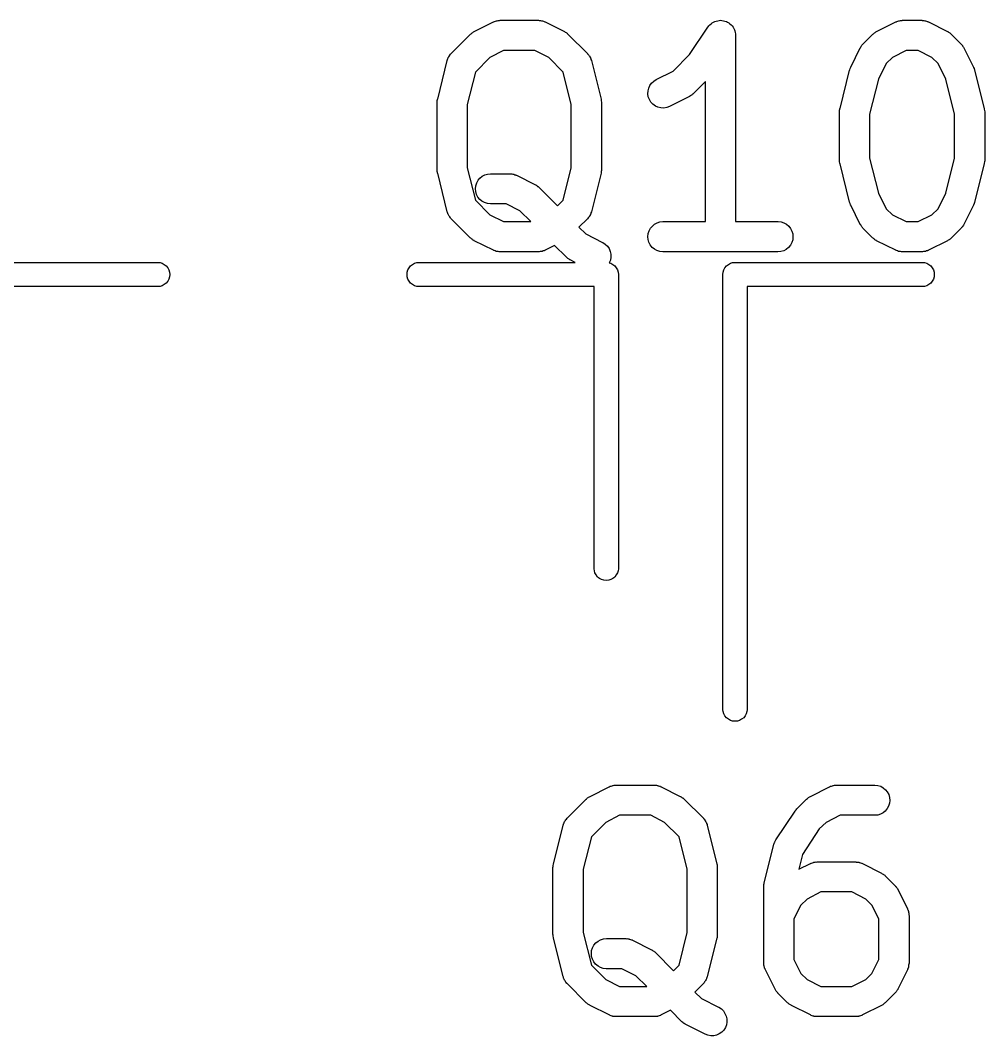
# Model space of a CAD drawing. Extents: x -2 to 178, y -114 to 6.
# Drawn here: x 165.77 to 170.56, y -109.42 to -104.38 of the extents above; entities that cross this region are included whole.
import ezdxf

# ---------------------------------------------------------------- set-up
doc = ezdxf.new("R2010")
doc.units = 0
doc.header["$MEASUREMENT"] = 0
doc.layers.add('BLACK', color=7, linetype='CONTINUOUS')

msp = doc.modelspace()

# ---------------------------------------------------------------- linework, layer by layer
at = {"layer": 'BLACK', "linetype": 'CONTINUOUS'}
for p, q in [((168.129, -104.382), (168.134, -104.38)), ((168.134, -104.38), (168.136, -104.379)), ((168.136, -104.379), (168.138, -104.379)), ((168.138, -104.379), (168.143, -104.378)), ((168.143, -104.378), (168.148, -104.378)), ((168.148, -104.378), (168.15, -104.378)), ((168.15, -104.378), (168.152, -104.377)), ((168.152, -104.377), (168.343, -104.377)), ((168.343, -104.377), (168.344, -104.377)), ((168.344, -104.377), (168.346, -104.378)), ((168.346, -104.378), (168.348, -104.378)), ((168.348, -104.378), (168.353, -104.378)), ((168.353, -104.378), (168.358, -104.379)), ((168.358, -104.379), (168.361, -104.38)), ((168.361, -104.38), (168.363, -104.38)), ((168.363, -104.38), (168.368, -104.382)), ((169.22, -104.383), (169.226, -104.381)), ((169.226, -104.381), (169.234, -104.379)), ((169.234, -104.379), (169.241, -104.378)), ((169.234, -104.379), (169.234, -104.379)), ((169.234, -104.379), (169.234, -104.379)), ((169.241, -104.378), (169.248, -104.377)), ((169.248, -104.377), (169.248, -104.377)), ((169.248, -104.377), (169.255, -104.378)), ((169.248, -104.377), (169.248, -104.377)), ((169.255, -104.378), (169.263, -104.379)), ((169.263, -104.379), (169.263, -104.379)), ((169.263, -104.379), (169.263, -104.379)), ((169.263, -104.379), (169.27, -104.381)), ((169.27, -104.381), (169.277, -104.383)), ((170.129, -104.382), (170.134, -104.38)), ((170.134, -104.38), (170.136, -104.379)), ((170.136, -104.379), (170.138, -104.379)), ((170.138, -104.379), (170.143, -104.378)), ((170.143, -104.378), (170.148, -104.378)), ((170.148, -104.378), (170.15, -104.378)), ((170.15, -104.378), (170.152, -104.377)), ((170.152, -104.377), (170.248, -104.377)), ((170.248, -104.377), (170.249, -104.377)), ((170.249, -104.377), (170.251, -104.378)), ((170.251, -104.378), (170.253, -104.378)), ((170.253, -104.378), (170.258, -104.378)), ((170.258, -104.378), (170.263, -104.379)), ((170.263, -104.379), (170.265, -104.38)), ((170.265, -104.38), (170.267, -104.38)), ((170.267, -104.38), (170.272, -104.382)), ((168.024, -104.433), (168.119, -104.385)), ((168.119, -104.385), (168.12, -104.385)), ((168.12, -104.385), (168.122, -104.384)), ((168.122, -104.384), (168.124, -104.383)), ((168.124, -104.383), (168.129, -104.382)), ((168.368, -104.382), (168.372, -104.383)), ((168.372, -104.383), (168.374, -104.385)), ((168.374, -104.385), (168.376, -104.385)), ((168.376, -104.385), (168.472, -104.433)), ((169.094, -104.547), (169.185, -104.411)), ((169.185, -104.411), (169.186, -104.41)), ((169.186, -104.41), (169.19, -104.404)), ((169.186, -104.41), (169.186, -104.41)), ((169.186, -104.41), (169.186, -104.41)), ((169.186, -104.41), (169.186, -104.41)), ((169.19, -104.404), (169.195, -104.399)), ((169.195, -104.399), (169.201, -104.394)), ((169.195, -104.399), (169.195, -104.399)), ((169.195, -104.399), (169.195, -104.399)), ((169.201, -104.394), (169.207, -104.39)), ((169.207, -104.39), (169.213, -104.386)), ((169.207, -104.39), (169.207, -104.39)), ((169.207, -104.39), (169.207, -104.39)), ((169.213, -104.386), (169.22, -104.383)), ((169.22, -104.383), (169.22, -104.383)), ((169.22, -104.383), (169.22, -104.383)), ((169.277, -104.383), (169.277, -104.383)), ((169.277, -104.383), (169.277, -104.383)), ((169.277, -104.383), (169.283, -104.387)), ((169.283, -104.387), (169.29, -104.39)), ((169.29, -104.39), (169.29, -104.39)), ((169.29, -104.39), (169.29, -104.39)), ((169.29, -104.39), (169.295, -104.395)), ((169.295, -104.395), (169.301, -104.4)), ((169.301, -104.4), (169.301, -104.4)), ((169.301, -104.4), (169.301, -104.4)), ((169.301, -104.4), (169.305, -104.405)), ((169.305, -104.405), (169.31, -104.411)), ((169.31, -104.411), (169.31, -104.411)), ((169.31, -104.411), (169.31, -104.411)), ((169.31, -104.411), (169.314, -104.417)), ((169.314, -104.417), (169.317, -104.424)), ((169.317, -104.424), (169.317, -104.424)), ((169.317, -104.424), (169.317, -104.424)), ((169.317, -104.424), (169.319, -104.43)), ((169.319, -104.43), (169.321, -104.438)), ((170.024, -104.433), (170.119, -104.385)), ((170.119, -104.385), (170.12, -104.385)), ((170.12, -104.385), (170.122, -104.384)), ((170.122, -104.384), (170.124, -104.383)), ((170.124, -104.383), (170.129, -104.382)), ((170.272, -104.382), (170.277, -104.383)), ((170.277, -104.383), (170.279, -104.385)), ((170.279, -104.385), (170.281, -104.385)), ((170.281, -104.385), (170.376, -104.433)), ((167.909, -104.542), (168.004, -104.447)), ((168.004, -104.447), (168.005, -104.446)), ((168.005, -104.446), (168.008, -104.444)), ((168.008, -104.444), (168.011, -104.441)), ((168.011, -104.441), (168.014, -104.439)), ((168.014, -104.439), (168.016, -104.437)), ((168.016, -104.437), (168.02, -104.435)), ((168.02, -104.435), (168.024, -104.433)), ((168.472, -104.433), (168.473, -104.433)), ((168.473, -104.433), (168.476, -104.436)), ((168.476, -104.436), (168.48, -104.438)), ((168.48, -104.438), (168.482, -104.44)), ((168.482, -104.44), (168.485, -104.441)), ((168.485, -104.441), (168.488, -104.444)), ((168.488, -104.444), (168.491, -104.447)), ((168.491, -104.447), (168.586, -104.542)), ((169.321, -104.438), (169.321, -104.438)), ((169.321, -104.438), (169.321, -104.438)), ((169.321, -104.438), (169.322, -104.445)), ((169.322, -104.445), (169.323, -104.452)), ((169.323, -104.452), (169.323, -105.377)), ((169.956, -104.495), (170.004, -104.447)), ((170.004, -104.447), (170.005, -104.446)), ((170.005, -104.446), (170.008, -104.444)), ((170.008, -104.444), (170.011, -104.441)), ((170.011, -104.441), (170.014, -104.439)), ((170.014, -104.439), (170.016, -104.437)), ((170.016, -104.437), (170.02, -104.435)), ((170.02, -104.435), (170.024, -104.433)), ((170.376, -104.433), (170.377, -104.433)), ((170.377, -104.433), (170.381, -104.436)), ((170.381, -104.436), (170.385, -104.438)), ((170.385, -104.438), (170.387, -104.44)), ((170.387, -104.44), (170.39, -104.441)), ((170.39, -104.441), (170.393, -104.444)), ((170.393, -104.444), (170.396, -104.447)), ((170.396, -104.447), (170.444, -104.495)), ((168.17, -104.527), (168.102, -104.562)), ((168.325, -104.527), (168.17, -104.527)), ((168.394, -104.562), (168.325, -104.527)), ((169.895, -104.609), (169.942, -104.514)), ((169.942, -104.514), (169.943, -104.513)), ((169.943, -104.513), (169.945, -104.51)), ((169.945, -104.51), (169.947, -104.506)), ((169.947, -104.506), (169.949, -104.503)), ((169.949, -104.503), (169.951, -104.501)), ((169.951, -104.501), (169.954, -104.498)), ((169.954, -104.498), (169.956, -104.495)), ((170.17, -104.527), (170.102, -104.562)), ((170.23, -104.527), (170.17, -104.527)), ((170.298, -104.562), (170.23, -104.527)), ((170.444, -104.495), (170.444, -104.495)), ((170.444, -104.495), (170.447, -104.499)), ((170.447, -104.499), (170.45, -104.502)), ((170.45, -104.502), (170.451, -104.504)), ((170.451, -104.504), (170.453, -104.507)), ((170.453, -104.507), (170.455, -104.511)), ((170.455, -104.511), (170.458, -104.514)), ((170.458, -104.514), (170.505, -104.609)), ((167.842, -104.768), (167.889, -104.577)), ((167.889, -104.576), (167.891, -104.571)), ((167.889, -104.577), (167.889, -104.576)), ((167.891, -104.571), (167.893, -104.566)), ((167.893, -104.566), (167.894, -104.564)), ((167.894, -104.564), (167.895, -104.562)), ((167.895, -104.562), (167.897, -104.558)), ((167.897, -104.558), (167.9, -104.554)), ((167.9, -104.554), (167.901, -104.552)), ((167.901, -104.552), (167.902, -104.55)), ((167.902, -104.55), (167.906, -104.546)), ((167.906, -104.546), (167.909, -104.542)), ((168.102, -104.562), (168.03, -104.634)), ((168.466, -104.634), (168.394, -104.562)), ((168.586, -104.542), (168.587, -104.543)), ((168.587, -104.543), (168.59, -104.547)), ((168.59, -104.547), (168.594, -104.551)), ((168.594, -104.551), (168.595, -104.553)), ((168.595, -104.553), (168.596, -104.554)), ((168.596, -104.554), (168.599, -104.559)), ((168.599, -104.559), (168.601, -104.563)), ((168.601, -104.563), (168.602, -104.565)), ((168.602, -104.565), (168.603, -104.567)), ((168.603, -104.567), (168.604, -104.572)), ((168.604, -104.572), (168.606, -104.577)), ((168.606, -104.577), (168.654, -104.768)), ((169.013, -104.629), (169.094, -104.547)), ((170.102, -104.562), (170.071, -104.592)), ((170.329, -104.592), (170.298, -104.562)), ((168.928, -104.671), (169.013, -104.629)), ((169.842, -104.815), (169.889, -104.625)), ((169.889, -104.624), (169.89, -104.623)), ((169.889, -104.625), (169.889, -104.624)), ((169.89, -104.623), (169.892, -104.616)), ((169.89, -104.623), (169.89, -104.623)), ((169.892, -104.616), (169.895, -104.61)), ((169.895, -104.61), (169.895, -104.609)), ((169.895, -104.61), (169.895, -104.61)), ((170.071, -104.592), (170.033, -104.669)), ((170.367, -104.669), (170.329, -104.592)), ((170.505, -104.609), (170.506, -104.61)), ((170.506, -104.61), (170.506, -104.611)), ((170.506, -104.611), (170.506, -104.611)), ((170.506, -104.611), (170.508, -104.617)), ((170.508, -104.617), (170.511, -104.624)), ((170.511, -104.624), (170.511, -104.624)), ((170.511, -104.624), (170.511, -104.625)), ((170.511, -104.625), (170.558, -104.815)), ((168.03, -104.634), (167.989, -104.795)), ((168.506, -104.795), (168.466, -104.634)), ((168.905, -104.689), (168.916, -104.679)), ((168.916, -104.679), (168.928, -104.671)), ((169.173, -104.681), (169.11, -104.744)), ((169.173, -105.377), (169.173, -104.681)), ((170.033, -104.669), (169.989, -104.843)), ((170.411, -104.843), (170.367, -104.669)), ((168.887, -104.743), (168.888, -104.728)), ((168.888, -104.728), (168.891, -104.714)), ((168.891, -104.714), (168.897, -104.701)), ((168.897, -104.701), (168.905, -104.689)), ((167.839, -104.782), (167.84, -104.776)), ((167.839, -104.783), (167.839, -104.782)), ((167.839, -104.785), (167.839, -104.783)), ((167.84, -104.776), (167.841, -104.77)), ((167.841, -104.769), (167.842, -104.768)), ((167.841, -104.77), (167.841, -104.769)), ((168.654, -104.768), (168.654, -104.769)), ((168.654, -104.769), (168.654, -104.77)), ((168.654, -104.77), (168.655, -104.771)), ((168.655, -104.771), (168.655, -104.777)), ((168.655, -104.777), (168.656, -104.783)), ((168.656, -104.783), (168.656, -104.784)), ((168.656, -104.784), (168.656, -104.786)), ((168.889, -104.757), (168.887, -104.743)), ((168.895, -104.771), (168.889, -104.757)), ((168.902, -104.784), (168.895, -104.771)), ((168.912, -104.794), (168.902, -104.784)), ((169.091, -104.758), (168.995, -104.805)), ((169.094, -104.755), (169.091, -104.758)), ((169.098, -104.753), (169.094, -104.755)), ((169.1, -104.751), (169.098, -104.753)), ((169.103, -104.75), (169.1, -104.751)), ((169.106, -104.747), (169.103, -104.75)), ((169.109, -104.744), (169.106, -104.747)), ((169.11, -104.744), (169.109, -104.744)), ((167.839, -104.786), (167.839, -104.785)), ((167.839, -105.119), (167.839, -104.786)), ((167.989, -104.795), (167.989, -105.11)), ((168.506, -105.11), (168.506, -104.795)), ((168.656, -104.786), (168.656, -105.119)), ((168.924, -104.803), (168.912, -104.794)), ((168.937, -104.809), (168.924, -104.803)), ((168.952, -104.812), (168.937, -104.809)), ((168.966, -104.813), (168.952, -104.812)), ((168.981, -104.811), (168.966, -104.813)), ((168.995, -104.806), (168.981, -104.811)), ((168.995, -104.805), (168.995, -104.806)), ((169.839, -104.83), (169.84, -104.824)), ((169.839, -104.831), (169.839, -104.83)), ((169.839, -104.832), (169.839, -104.831)), ((169.839, -104.833), (169.839, -104.832)), ((169.839, -105.071), (169.839, -104.833)), ((169.84, -104.824), (169.841, -104.818)), ((169.841, -104.816), (169.842, -104.815)), ((169.841, -104.818), (169.841, -104.816)), ((170.558, -104.815), (170.559, -104.816)), ((170.559, -104.816), (170.559, -104.817)), ((170.559, -104.817), (170.559, -104.819)), ((170.559, -104.819), (170.56, -104.825)), ((170.56, -104.825), (170.561, -104.831)), ((170.561, -104.831), (170.561, -104.832)), ((170.561, -104.832), (170.561, -104.833)), ((170.561, -104.833), (170.561, -105.071)), ((169.989, -104.843), (169.989, -105.062)), ((170.411, -105.062), (170.411, -104.843)), ((169.839, -105.073), (169.839, -105.071)), ((169.839, -105.074), (169.839, -105.073)), ((169.84, -105.08), (169.839, -105.074)), ((169.841, -105.086), (169.84, -105.08)), ((169.841, -105.087), (169.841, -105.086)), ((169.841, -105.089), (169.841, -105.087)), ((169.989, -105.062), (170.033, -105.236)), ((170.367, -105.236), (170.411, -105.062)), ((170.56, -105.081), (170.559, -105.087)), ((170.559, -105.087), (170.559, -105.088)), ((170.561, -105.075), (170.56, -105.081)), ((170.561, -105.071), (170.561, -105.072)), ((170.561, -105.072), (170.561, -105.074)), ((170.561, -105.074), (170.561, -105.075)), ((167.839, -105.12), (167.839, -105.119)), ((167.839, -105.122), (167.839, -105.12)), ((167.84, -105.128), (167.839, -105.122)), ((167.841, -105.134), (167.84, -105.128)), ((167.841, -105.135), (167.841, -105.134)), ((167.841, -105.136), (167.841, -105.135)), ((167.842, -105.137), (167.841, -105.136)), ((167.889, -105.328), (167.842, -105.137)), ((167.989, -105.11), (168.03, -105.271)), ((168.466, -105.271), (168.506, -105.11)), ((168.654, -105.137), (168.606, -105.328)), ((168.655, -105.129), (168.654, -105.135)), ((168.654, -105.135), (168.654, -105.136)), ((168.654, -105.136), (168.654, -105.137)), ((168.656, -105.123), (168.655, -105.129)), ((168.656, -105.119), (168.656, -105.12)), ((168.656, -105.12), (168.656, -105.121)), ((168.656, -105.121), (168.656, -105.123)), ((169.842, -105.09), (169.841, -105.089)), ((169.889, -105.28), (169.842, -105.09)), ((170.558, -105.09), (170.511, -105.28)), ((170.559, -105.088), (170.558, -105.09)), ((168.031, -105.199), (168.036, -105.185)), ((168.036, -105.185), (168.043, -105.172)), ((168.043, -105.172), (168.052, -105.161)), ((168.052, -105.161), (168.063, -105.152)), ((168.063, -105.152), (168.076, -105.145)), ((168.076, -105.145), (168.09, -105.141)), ((168.09, -105.141), (168.105, -105.139)), ((168.105, -105.139), (168.2, -105.139)), ((168.2, -105.139), (168.201, -105.139)), ((168.201, -105.139), (168.203, -105.14)), ((168.203, -105.14), (168.205, -105.139)), ((168.205, -105.139), (168.211, -105.14)), ((168.211, -105.14), (168.216, -105.141)), ((168.216, -105.141), (168.218, -105.142)), ((168.218, -105.142), (168.22, -105.142)), ((168.22, -105.142), (168.225, -105.144)), ((168.225, -105.144), (168.23, -105.145)), ((168.23, -105.145), (168.231, -105.146)), ((168.231, -105.146), (168.234, -105.147)), ((168.234, -105.147), (168.329, -105.195)), ((168.03, -105.214), (168.031, -105.199)), ((168.031, -105.228), (168.03, -105.214)), ((168.035, -105.242), (168.031, -105.228)), ((168.329, -105.195), (168.33, -105.195)), ((168.33, -105.195), (168.333, -105.198)), ((168.333, -105.198), (168.337, -105.2)), ((168.337, -105.2), (168.339, -105.202)), ((168.339, -105.202), (168.342, -105.203)), ((168.342, -105.203), (168.345, -105.206)), ((168.345, -105.206), (168.348, -105.209)), ((168.348, -105.209), (168.438, -105.299)), ((170.033, -105.236), (170.071, -105.313)), ((170.329, -105.313), (170.367, -105.236)), ((168.03, -105.271), (168.102, -105.343)), ((168.042, -105.255), (168.035, -105.242)), ((168.051, -105.267), (168.042, -105.255)), ((168.062, -105.276), (168.051, -105.267)), ((168.075, -105.283), (168.062, -105.276)), ((168.089, -105.288), (168.075, -105.283)), ((168.104, -105.289), (168.089, -105.288)), ((168.105, -105.289), (168.104, -105.289)), ((168.182, -105.289), (168.105, -105.289)), ((168.251, -105.324), (168.182, -105.289)), ((168.438, -105.299), (168.466, -105.271)), ((169.889, -105.281), (169.889, -105.28)), ((169.889, -105.28), (169.889, -105.28)), ((169.892, -105.287), (169.889, -105.281)), ((169.894, -105.294), (169.892, -105.287)), ((170.508, -105.288), (170.505, -105.295)), ((170.51, -105.282), (170.508, -105.288)), ((170.511, -105.281), (170.51, -105.281)), ((170.51, -105.281), (170.51, -105.282)), ((170.511, -105.28), (170.511, -105.281)), ((167.891, -105.332), (167.889, -105.328)), ((167.892, -105.337), (167.891, -105.332)), ((167.893, -105.339), (167.892, -105.337)), ((167.894, -105.341), (167.893, -105.339)), ((168.305, -105.377), (168.251, -105.324)), ((168.603, -105.338), (168.602, -105.34)), ((168.604, -105.333), (168.603, -105.338)), ((168.606, -105.329), (168.604, -105.333)), ((168.606, -105.328), (168.606, -105.329)), ((169.894, -105.295), (169.894, -105.294)), ((169.894, -105.294), (169.894, -105.294)), ((169.895, -105.295), (169.894, -105.295)), ((169.942, -105.391), (169.895, -105.295)), ((170.071, -105.313), (170.102, -105.343)), ((170.298, -105.343), (170.329, -105.313)), ((170.505, -105.295), (170.458, -105.391)), ((170.505, -105.295), (170.505, -105.295)), ((170.505, -105.295), (170.505, -105.295)), ((167.897, -105.346), (167.894, -105.341)), ((167.899, -105.35), (167.897, -105.346)), ((167.9, -105.352), (167.899, -105.35)), ((167.902, -105.354), (167.9, -105.352)), ((167.905, -105.358), (167.902, -105.354)), ((167.908, -105.362), (167.905, -105.358)), ((167.909, -105.363), (167.908, -105.362)), ((168.004, -105.458), (167.909, -105.363)), ((168.102, -105.343), (168.17, -105.377)), ((168.17, -105.377), (168.305, -105.377)), ((168.586, -105.363), (168.544, -105.405)), ((168.59, -105.359), (168.586, -105.363)), ((168.593, -105.355), (168.59, -105.359)), ((168.594, -105.353), (168.593, -105.355)), ((168.596, -105.351), (168.594, -105.353)), ((168.598, -105.347), (168.596, -105.351)), ((168.601, -105.342), (168.598, -105.347)), ((168.602, -105.34), (168.601, -105.342)), ((168.909, -105.399), (168.92, -105.39)), ((168.92, -105.39), (168.933, -105.383)), ((168.933, -105.383), (168.947, -105.379)), ((168.947, -105.379), (168.962, -105.377)), ((168.962, -105.377), (169.173, -105.377)), ((169.323, -105.377), (169.533, -105.377)), ((169.533, -105.377), (169.534, -105.377)), ((169.534, -105.377), (169.549, -105.379)), ((169.549, -105.379), (169.563, -105.383)), ((169.563, -105.383), (169.576, -105.39)), ((169.576, -105.39), (169.587, -105.4)), ((170.102, -105.343), (170.17, -105.377)), ((170.17, -105.377), (170.23, -105.377)), ((170.23, -105.377), (170.298, -105.343)), ((168.544, -105.405), (168.578, -105.438)), ((168.578, -105.438), (168.662, -105.481)), ((168.887, -105.452), (168.888, -105.437)), ((168.888, -105.437), (168.893, -105.423)), ((168.893, -105.423), (168.9, -105.41)), ((168.9, -105.41), (168.909, -105.399)), ((169.587, -105.4), (169.596, -105.411)), ((169.596, -105.411), (169.603, -105.424)), ((169.603, -105.424), (169.607, -105.438)), ((169.607, -105.438), (169.608, -105.453)), ((169.945, -105.394), (169.942, -105.391)), ((169.947, -105.398), (169.945, -105.394)), ((169.949, -105.4), (169.947, -105.398)), ((169.95, -105.403), (169.949, -105.4)), ((169.953, -105.406), (169.95, -105.403)), ((169.956, -105.409), (169.953, -105.406)), ((169.956, -105.41), (169.956, -105.409)), ((170.004, -105.458), (169.956, -105.41)), ((170.444, -105.41), (170.396, -105.458)), ((170.446, -105.407), (170.444, -105.41)), ((170.449, -105.404), (170.446, -105.407)), ((170.451, -105.401), (170.449, -105.404)), ((170.453, -105.399), (170.451, -105.401)), ((170.455, -105.395), (170.453, -105.399)), ((170.457, -105.392), (170.455, -105.395)), ((170.458, -105.391), (170.457, -105.392)), ((168.007, -105.46), (168.004, -105.458)), ((168.01, -105.463), (168.007, -105.46)), ((168.013, -105.465), (168.01, -105.463)), ((168.015, -105.467), (168.013, -105.465)), ((168.019, -105.469), (168.015, -105.467)), ((168.023, -105.471), (168.019, -105.469)), ((168.024, -105.472), (168.023, -105.471)), ((168.119, -105.519), (168.024, -105.472)), ((168.662, -105.481), (168.663, -105.481)), ((168.663, -105.481), (168.675, -105.489)), ((168.675, -105.489), (168.686, -105.499)), ((168.888, -105.466), (168.887, -105.452)), ((168.892, -105.48), (168.888, -105.466)), ((168.899, -105.493), (168.892, -105.48)), ((169.602, -105.481), (169.596, -105.494)), ((169.607, -105.467), (169.602, -105.481)), ((169.608, -105.453), (169.607, -105.467)), ((170.007, -105.46), (170.004, -105.458)), ((170.01, -105.463), (170.007, -105.46)), ((170.013, -105.465), (170.01, -105.463)), ((170.015, -105.467), (170.013, -105.465)), ((170.019, -105.469), (170.015, -105.467)), ((170.023, -105.471), (170.019, -105.469)), ((170.024, -105.472), (170.023, -105.471)), ((170.119, -105.519), (170.024, -105.472)), ((170.376, -105.472), (170.281, -105.519)), ((170.38, -105.47), (170.376, -105.472)), ((170.384, -105.468), (170.38, -105.47)), ((170.386, -105.466), (170.384, -105.468)), ((170.389, -105.464), (170.386, -105.466)), ((170.392, -105.461), (170.389, -105.464)), ((170.395, -105.459), (170.392, -105.461)), ((170.396, -105.458), (170.395, -105.459)), ((168.121, -105.52), (168.119, -105.519)), ((168.123, -105.521), (168.121, -105.52)), ((168.128, -105.523), (168.123, -105.521)), ((168.133, -105.525), (168.128, -105.523)), ((168.135, -105.525), (168.133, -105.525)), ((168.137, -105.526), (168.135, -105.525)), ((168.142, -105.526), (168.137, -105.526)), ((168.147, -105.527), (168.142, -105.526)), ((168.149, -105.527), (168.147, -105.527)), ((168.151, -105.527), (168.149, -105.527)), ((168.152, -105.527), (168.151, -105.527)), ((168.343, -105.527), (168.152, -105.527)), ((168.345, -105.527), (168.343, -105.527)), ((168.347, -105.527), (168.345, -105.527)), ((168.352, -105.526), (168.347, -105.527)), ((168.357, -105.526), (168.352, -105.526)), ((168.36, -105.525), (168.357, -105.526)), ((168.362, -105.525), (168.36, -105.525)), ((168.367, -105.523), (168.362, -105.525)), ((168.371, -105.522), (168.367, -105.523)), ((168.373, -105.521), (168.371, -105.522)), ((168.375, -105.52), (168.373, -105.521)), ((168.376, -105.519), (168.375, -105.52)), ((168.423, -105.496), (168.376, -105.519)), ((168.48, -105.553), (168.423, -105.496)), ((168.686, -105.499), (168.694, -105.511)), ((168.694, -105.511), (168.7, -105.525)), ((168.7, -105.525), (168.703, -105.539)), ((168.703, -105.539), (168.703, -105.554)), ((168.908, -105.505), (168.899, -105.493)), ((168.92, -105.514), (168.908, -105.505)), ((168.932, -105.521), (168.92, -105.514)), ((168.946, -105.526), (168.932, -105.521)), ((168.961, -105.527), (168.946, -105.526)), ((168.962, -105.527), (168.961, -105.527)), ((169.533, -105.527), (168.962, -105.527)), ((169.548, -105.526), (169.533, -105.527)), ((169.562, -105.522), (169.548, -105.526)), ((169.575, -105.515), (169.562, -105.522)), ((169.586, -105.506), (169.575, -105.515)), ((169.596, -105.494), (169.586, -105.506)), ((170.121, -105.52), (170.119, -105.519)), ((170.123, -105.521), (170.121, -105.52)), ((170.128, -105.523), (170.123, -105.521)), ((170.133, -105.525), (170.128, -105.523)), ((170.135, -105.525), (170.133, -105.525)), ((170.137, -105.526), (170.135, -105.525)), ((170.142, -105.526), (170.137, -105.526)), ((170.147, -105.527), (170.142, -105.526)), ((170.149, -105.527), (170.147, -105.527)), ((170.151, -105.527), (170.149, -105.527)), ((170.152, -105.527), (170.151, -105.527)), ((170.248, -105.527), (170.152, -105.527)), ((170.25, -105.527), (170.248, -105.527)), ((170.252, -105.527), (170.25, -105.527)), ((170.257, -105.526), (170.252, -105.527)), ((170.262, -105.526), (170.257, -105.526)), ((170.264, -105.525), (170.262, -105.526)), ((170.266, -105.525), (170.264, -105.525)), ((170.271, -105.523), (170.266, -105.525)), ((170.276, -105.522), (170.271, -105.523)), ((170.278, -105.521), (170.276, -105.522)), ((170.28, -105.52), (170.278, -105.521)), ((170.281, -105.519), (170.28, -105.52)), ((165.523, -105.58), (166.453, -105.58)), ((166.453, -105.58), (166.462, -105.581)), ((166.462, -105.581), (166.473, -105.584)), ((166.473, -105.584), (166.483, -105.59)), ((166.483, -105.59), (166.493, -105.597)), ((167.707, -105.597), (167.717, -105.59)), ((167.717, -105.59), (167.727, -105.584)), ((167.727, -105.584), (167.738, -105.581)), ((167.738, -105.581), (167.747, -105.58)), ((167.747, -105.58), (168.526, -105.58)), ((168.484, -105.556), (168.48, -105.553)), ((168.487, -105.559), (168.484, -105.556)), ((168.489, -105.56), (168.487, -105.559)), ((168.492, -105.562), (168.489, -105.56)), ((168.495, -105.564), (168.492, -105.562)), ((168.499, -105.567), (168.495, -105.564)), ((168.5, -105.567), (168.499, -105.567)), ((168.526, -105.58), (168.5, -105.567)), ((168.701, -105.568), (168.695, -105.582)), ((168.695, -105.582), (168.695, -105.582)), ((168.695, -105.582), (168.703, -105.584)), ((168.703, -105.554), (168.701, -105.568)), ((168.703, -105.584), (168.713, -105.59)), ((168.713, -105.59), (168.723, -105.597)), ((169.277, -105.597), (169.287, -105.59)), ((169.287, -105.59), (169.297, -105.584)), ((169.297, -105.584), (169.308, -105.581)), ((169.308, -105.581), (169.317, -105.58)), ((169.317, -105.58), (169.32, -105.58)), ((169.32, -105.58), (169.323, -105.58)), ((169.323, -105.58), (170.253, -105.58)), ((170.253, -105.58), (170.262, -105.581)), ((170.262, -105.581), (170.273, -105.584)), ((170.273, -105.584), (170.283, -105.59)), ((170.283, -105.59), (170.293, -105.597)), ((166.493, -105.597), (166.5, -105.607)), ((166.5, -105.607), (166.506, -105.617)), ((166.506, -105.617), (166.509, -105.628)), ((166.509, -105.628), (166.51, -105.64)), ((166.51, -105.64), (166.509, -105.652)), ((167.69, -105.64), (167.691, -105.628)), ((167.691, -105.652), (167.69, -105.64)), ((167.691, -105.628), (167.694, -105.617)), ((167.694, -105.617), (167.7, -105.607)), ((167.7, -105.607), (167.707, -105.597)), ((168.723, -105.597), (168.73, -105.607)), ((168.73, -105.607), (168.736, -105.617)), ((168.736, -105.617), (168.739, -105.628)), ((168.739, -105.628), (168.74, -105.64)), ((168.74, -105.64), (168.74, -105.643)), ((169.26, -105.64), (169.261, -105.628)), ((169.26, -105.643), (169.26, -105.64)), ((169.261, -105.628), (169.264, -105.617)), ((169.264, -105.617), (169.27, -105.607)), ((169.27, -105.607), (169.277, -105.597)), ((170.293, -105.597), (170.3, -105.607)), ((170.3, -105.607), (170.306, -105.617)), ((170.306, -105.617), (170.309, -105.628)), ((170.309, -105.628), (170.31, -105.64)), ((170.31, -105.64), (170.309, -105.652)), ((166.483, -105.69), (166.473, -105.696)), ((166.493, -105.683), (166.483, -105.69)), ((166.5, -105.673), (166.493, -105.683)), ((166.506, -105.663), (166.5, -105.673)), ((166.509, -105.652), (166.506, -105.663)), ((167.694, -105.663), (167.691, -105.652)), ((167.7, -105.673), (167.694, -105.663)), ((167.707, -105.683), (167.7, -105.673)), ((167.717, -105.69), (167.707, -105.683)), ((167.727, -105.696), (167.717, -105.69)), ((168.74, -105.643), (168.74, -107.103)), ((169.26, -107.803), (169.26, -105.643)), ((170.283, -105.69), (170.273, -105.696)), ((170.293, -105.683), (170.283, -105.69)), ((170.3, -105.673), (170.293, -105.683)), ((170.306, -105.663), (170.3, -105.673)), ((170.309, -105.652), (170.306, -105.663)), ((166.453, -105.7), (165.58, -105.7)), ((166.462, -105.699), (166.453, -105.7)), ((166.473, -105.696), (166.462, -105.699)), ((167.738, -105.699), (167.727, -105.696)), ((167.747, -105.7), (167.738, -105.699)), ((168.62, -105.7), (167.747, -105.7)), ((168.62, -107.103), (168.62, -105.7)), ((170.253, -105.7), (169.38, -105.7)), ((169.38, -105.7), (169.38, -107.803)), ((170.262, -105.699), (170.253, -105.7)), ((170.273, -105.696), (170.262, -105.699)), ((168.621, -107.112), (168.62, -107.103)), ((168.74, -107.103), (168.739, -107.112)), ((168.624, -107.123), (168.621, -107.112)), ((168.63, -107.133), (168.624, -107.123)), ((168.637, -107.143), (168.63, -107.133)), ((168.647, -107.15), (168.637, -107.143)), ((168.657, -107.156), (168.647, -107.15)), ((168.713, -107.15), (168.703, -107.156)), ((168.723, -107.143), (168.713, -107.15)), ((168.73, -107.133), (168.723, -107.143)), ((168.736, -107.123), (168.73, -107.133)), ((168.739, -107.112), (168.736, -107.123)), ((168.668, -107.159), (168.657, -107.156)), ((168.68, -107.16), (168.668, -107.159)), ((168.692, -107.159), (168.68, -107.16)), ((168.703, -107.156), (168.692, -107.159)), ((169.261, -107.812), (169.26, -107.803)), ((169.38, -107.803), (169.379, -107.812)), ((169.264, -107.823), (169.261, -107.812)), ((169.27, -107.833), (169.264, -107.823)), ((169.277, -107.843), (169.27, -107.833)), ((169.287, -107.85), (169.277, -107.843)), ((169.297, -107.856), (169.287, -107.85)), ((169.308, -107.859), (169.297, -107.856)), ((169.32, -107.86), (169.308, -107.859)), ((169.332, -107.859), (169.32, -107.86)), ((169.343, -107.856), (169.332, -107.859)), ((169.353, -107.85), (169.343, -107.856)), ((169.363, -107.843), (169.353, -107.85)), ((169.37, -107.833), (169.363, -107.843)), ((169.376, -107.823), (169.37, -107.833)), ((169.379, -107.812), (169.376, -107.823)), ((168.6, -108.233), (168.695, -108.185)), ((168.695, -108.185), (168.696, -108.185)), ((168.696, -108.185), (168.698, -108.184)), ((168.698, -108.184), (168.7, -108.183)), ((168.7, -108.183), (168.705, -108.182)), ((168.705, -108.182), (168.71, -108.18)), ((168.71, -108.18), (168.712, -108.179)), ((168.712, -108.179), (168.714, -108.179)), ((168.714, -108.179), (168.719, -108.178)), ((168.719, -108.178), (168.724, -108.178)), ((168.724, -108.178), (168.726, -108.178)), ((168.726, -108.178), (168.729, -108.177)), ((168.729, -108.177), (168.919, -108.177)), ((168.919, -108.177), (168.92, -108.177)), ((168.92, -108.177), (168.922, -108.178)), ((168.922, -108.178), (168.924, -108.178)), ((168.924, -108.178), (168.93, -108.178)), ((168.93, -108.178), (168.935, -108.179)), ((168.935, -108.179), (168.937, -108.18)), ((168.937, -108.18), (168.939, -108.18)), ((168.939, -108.18), (168.944, -108.182)), ((168.944, -108.182), (168.949, -108.183)), ((168.949, -108.183), (168.951, -108.185)), ((168.951, -108.185), (168.953, -108.185)), ((168.953, -108.185), (169.048, -108.233)), ((169.695, -108.233), (169.79, -108.185)), ((169.79, -108.185), (169.791, -108.185)), ((169.791, -108.185), (169.793, -108.184)), ((169.793, -108.184), (169.795, -108.183)), ((169.795, -108.183), (169.8, -108.182)), ((169.8, -108.182), (169.805, -108.18)), ((169.805, -108.18), (169.807, -108.179)), ((169.807, -108.179), (169.809, -108.179)), ((169.809, -108.179), (169.814, -108.178)), ((169.814, -108.178), (169.819, -108.178)), ((169.819, -108.178), (169.822, -108.178)), ((169.822, -108.178), (169.824, -108.177)), ((169.824, -108.177), (170.014, -108.177)), ((170.014, -108.177), (170.015, -108.177)), ((170.015, -108.177), (170.03, -108.179)), ((170.03, -108.179), (170.044, -108.183)), ((170.044, -108.183), (170.057, -108.19)), ((170.057, -108.19), (170.068, -108.2)), ((170.068, -108.2), (170.077, -108.211)), ((170.077, -108.211), (170.084, -108.224)), ((168.485, -108.342), (168.58, -108.247)), ((168.58, -108.247), (168.581, -108.246)), ((168.581, -108.246), (168.584, -108.244)), ((168.584, -108.244), (168.587, -108.241)), ((168.587, -108.241), (168.59, -108.239)), ((168.59, -108.239), (168.592, -108.237)), ((168.592, -108.237), (168.596, -108.235)), ((168.596, -108.235), (168.6, -108.233)), ((169.048, -108.233), (169.049, -108.233)), ((169.049, -108.233), (169.052, -108.236)), ((169.052, -108.236), (169.056, -108.238)), ((169.056, -108.238), (169.058, -108.24)), ((169.058, -108.24), (169.061, -108.241)), ((169.061, -108.241), (169.064, -108.244)), ((169.064, -108.244), (169.067, -108.247)), ((169.067, -108.247), (169.163, -108.342)), ((169.628, -108.295), (169.676, -108.247)), ((169.676, -108.246), (169.68, -108.244)), ((169.676, -108.247), (169.676, -108.246)), ((169.68, -108.244), (169.683, -108.241)), ((169.683, -108.241), (169.685, -108.239)), ((169.685, -108.239), (169.688, -108.237)), ((169.688, -108.237), (169.691, -108.235)), ((169.691, -108.235), (169.695, -108.233)), ((170.084, -108.224), (170.088, -108.238)), ((170.088, -108.238), (170.089, -108.253)), ((170.089, -108.253), (170.088, -108.267)), ((169.523, -108.449), (169.619, -108.306)), ((169.619, -108.305), (169.624, -108.3)), ((169.619, -108.306), (169.619, -108.305)), ((169.619, -108.306), (169.619, -108.306)), ((169.619, -108.306), (169.619, -108.306)), ((169.619, -108.306), (169.619, -108.306)), ((169.624, -108.3), (169.628, -108.295)), ((170.056, -108.315), (170.043, -108.322)), ((170.067, -108.306), (170.056, -108.315)), ((170.076, -108.294), (170.067, -108.306)), ((170.083, -108.281), (170.076, -108.294)), ((170.088, -108.267), (170.083, -108.281)), ((168.467, -108.371), (168.469, -108.366)), ((168.469, -108.366), (168.47, -108.364)), ((168.47, -108.364), (168.471, -108.362)), ((168.471, -108.362), (168.473, -108.358)), ((168.473, -108.358), (168.476, -108.354)), ((168.476, -108.354), (168.477, -108.352)), ((168.477, -108.352), (168.478, -108.35)), ((168.478, -108.35), (168.482, -108.346)), ((168.482, -108.346), (168.485, -108.342)), ((168.678, -108.362), (168.606, -108.434)), ((168.746, -108.327), (168.678, -108.362)), ((168.901, -108.327), (168.746, -108.327)), ((168.97, -108.362), (168.901, -108.327)), ((169.042, -108.434), (168.97, -108.362)), ((169.163, -108.342), (169.163, -108.343)), ((169.163, -108.343), (169.166, -108.347)), ((169.166, -108.347), (169.17, -108.351)), ((169.17, -108.351), (169.171, -108.353)), ((169.171, -108.353), (169.172, -108.354)), ((169.172, -108.354), (169.175, -108.359)), ((169.175, -108.359), (169.177, -108.363)), ((169.177, -108.363), (169.178, -108.365)), ((169.178, -108.365), (169.179, -108.367)), ((169.773, -108.362), (169.739, -108.395)), ((169.842, -108.327), (169.773, -108.362)), ((170.014, -108.327), (169.842, -108.327)), ((170.029, -108.326), (170.014, -108.327)), ((170.043, -108.322), (170.029, -108.326)), ((168.418, -108.568), (168.465, -108.377)), ((168.465, -108.377), (168.466, -108.376)), ((168.466, -108.376), (168.467, -108.371)), ((169.179, -108.367), (169.181, -108.372)), ((169.181, -108.372), (169.182, -108.377)), ((169.182, -108.377), (169.23, -108.568)), ((169.739, -108.395), (169.655, -108.521)), ((168.606, -108.434), (168.565, -108.595)), ((169.082, -108.595), (169.042, -108.434)), ((169.513, -108.471), (169.515, -108.467)), ((169.515, -108.467), (169.516, -108.462)), ((169.516, -108.462), (169.518, -108.46)), ((169.518, -108.458), (169.521, -108.453)), ((169.518, -108.46), (169.518, -108.458)), ((169.521, -108.453), (169.523, -108.449)), ((169.465, -108.663), (169.513, -108.472)), ((169.513, -108.472), (169.513, -108.471)), ((168.418, -108.569), (168.418, -108.568)), ((169.23, -108.568), (169.23, -108.569)), ((169.655, -108.521), (169.637, -108.595)), ((169.637, -108.595), (169.695, -108.566)), ((169.695, -108.566), (169.696, -108.566)), ((169.696, -108.566), (169.698, -108.565)), ((169.698, -108.565), (169.7, -108.564)), ((169.7, -108.564), (169.705, -108.563)), ((169.705, -108.563), (169.71, -108.561)), ((169.71, -108.561), (169.712, -108.56)), ((169.712, -108.56), (169.714, -108.56)), ((169.714, -108.56), (169.719, -108.559)), ((169.719, -108.559), (169.724, -108.558)), ((169.724, -108.558), (169.726, -108.559)), ((169.726, -108.559), (169.729, -108.558)), ((169.729, -108.558), (169.919, -108.558)), ((169.919, -108.558), (169.92, -108.558)), ((169.92, -108.558), (169.922, -108.559)), ((169.922, -108.559), (169.924, -108.559)), ((169.924, -108.559), (169.93, -108.559)), ((169.93, -108.559), (169.935, -108.56)), ((169.935, -108.56), (169.937, -108.561)), ((169.937, -108.561), (169.939, -108.561)), ((169.939, -108.561), (169.944, -108.563)), ((169.944, -108.563), (169.949, -108.564)), ((169.949, -108.564), (169.951, -108.565)), ((169.951, -108.565), (169.953, -108.566)), ((169.953, -108.566), (170.048, -108.614)), ((168.415, -108.585), (168.416, -108.583)), ((168.415, -108.586), (168.415, -108.585)), ((168.415, -108.919), (168.415, -108.586)), ((168.416, -108.576), (168.417, -108.57)), ((168.416, -108.582), (168.416, -108.576)), ((168.416, -108.583), (168.416, -108.582)), ((168.417, -108.57), (168.418, -108.569)), ((168.565, -108.595), (168.565, -108.91)), ((169.082, -108.91), (169.082, -108.595)), ((169.23, -108.569), (169.23, -108.57)), ((169.23, -108.57), (169.231, -108.571)), ((169.231, -108.571), (169.231, -108.577)), ((169.231, -108.577), (169.232, -108.583)), ((169.232, -108.583), (169.232, -108.584)), ((169.232, -108.584), (169.232, -108.586)), ((169.232, -108.586), (169.232, -108.919)), ((170.048, -108.614), (170.049, -108.614)), ((170.049, -108.614), (170.052, -108.617)), ((170.052, -108.617), (170.056, -108.619)), ((169.464, -108.671), (169.465, -108.665)), ((169.465, -108.664), (169.465, -108.663)), ((169.465, -108.665), (169.465, -108.664)), ((170.056, -108.619), (170.058, -108.621)), ((170.058, -108.621), (170.061, -108.622)), ((170.061, -108.622), (170.064, -108.625)), ((170.064, -108.625), (170.067, -108.628)), ((170.067, -108.628), (170.115, -108.676)), ((169.463, -108.677), (169.464, -108.671)), ((169.463, -108.679), (169.463, -108.677)), ((169.463, -108.68), (169.463, -108.679)), ((169.463, -108.681), (169.463, -108.68)), ((169.463, -109.062), (169.463, -108.681)), ((169.746, -108.708), (169.678, -108.743)), ((169.901, -108.708), (169.746, -108.708)), ((169.97, -108.743), (169.901, -108.708)), ((170.115, -108.676), (170.116, -108.676)), ((170.116, -108.676), (170.118, -108.68)), ((170.118, -108.68), (170.121, -108.683)), ((170.121, -108.683), (170.123, -108.685)), ((170.123, -108.685), (170.125, -108.688)), ((170.125, -108.688), (170.127, -108.691)), ((170.127, -108.691), (170.129, -108.695)), ((170.129, -108.695), (170.177, -108.79)), ((169.678, -108.743), (169.647, -108.773)), ((170, -108.773), (169.97, -108.743)), ((169.647, -108.773), (169.613, -108.842)), ((170.035, -108.842), (170, -108.773)), ((170.177, -108.79), (170.177, -108.791)), ((170.177, -108.791), (170.178, -108.793)), ((170.178, -108.793), (170.179, -108.795)), ((170.179, -108.795), (170.18, -108.8)), ((170.18, -108.8), (170.182, -108.805)), ((170.182, -108.805), (170.182, -108.807)), ((170.182, -108.807), (170.183, -108.809)), ((170.183, -108.809), (170.184, -108.814)), ((170.184, -108.814), (170.184, -108.819)), ((170.184, -108.819), (170.184, -108.822)), ((169.613, -108.842), (169.613, -109.044)), ((170.035, -109.044), (170.035, -108.842)), ((170.184, -108.822), (170.185, -108.824)), ((170.185, -108.824), (170.185, -109.062)), ((168.416, -108.92), (168.415, -108.919)), ((168.416, -108.922), (168.416, -108.92)), ((168.565, -108.91), (168.606, -109.071)), ((169.042, -109.071), (169.082, -108.91)), ((169.232, -108.919), (169.232, -108.92)), ((169.232, -108.92), (169.232, -108.921)), ((169.232, -108.921), (169.232, -108.923)), ((168.416, -108.928), (168.416, -108.922)), ((168.417, -108.934), (168.416, -108.928)), ((168.417, -108.935), (168.417, -108.934)), ((168.417, -108.936), (168.417, -108.935)), ((168.418, -108.937), (168.417, -108.936)), ((168.465, -109.128), (168.418, -108.937)), ((168.612, -108.985), (168.619, -108.972)), ((168.619, -108.972), (168.628, -108.961)), ((168.628, -108.961), (168.639, -108.952)), ((168.639, -108.952), (168.652, -108.945)), ((168.652, -108.945), (168.666, -108.941)), ((168.666, -108.941), (168.681, -108.939)), ((168.681, -108.939), (168.776, -108.939)), ((168.776, -108.939), (168.777, -108.939)), ((168.777, -108.939), (168.779, -108.94)), ((168.779, -108.94), (168.782, -108.939)), ((168.782, -108.939), (168.787, -108.94)), ((168.787, -108.94), (168.792, -108.941)), ((168.792, -108.941), (168.794, -108.942)), ((168.794, -108.942), (168.796, -108.942)), ((168.796, -108.942), (168.801, -108.944)), ((168.801, -108.944), (168.806, -108.945)), ((168.806, -108.945), (168.808, -108.946)), ((168.808, -108.946), (168.81, -108.947)), ((168.81, -108.947), (168.905, -108.995)), ((169.23, -108.937), (169.182, -109.128)), ((169.231, -108.935), (169.23, -108.936)), ((169.23, -108.936), (169.23, -108.937)), ((169.232, -108.923), (169.231, -108.929)), ((169.231, -108.929), (169.231, -108.935)), ((168.606, -109.014), (168.607, -108.999)), ((168.607, -109.028), (168.606, -109.014)), ((168.607, -108.999), (168.612, -108.985)), ((168.905, -108.995), (168.906, -108.995)), ((168.906, -108.995), (168.909, -108.998)), ((168.909, -108.998), (168.913, -109)), ((168.913, -109), (168.916, -109.002)), ((168.916, -109.002), (168.918, -109.003)), ((168.918, -109.003), (168.921, -109.006)), ((168.921, -109.006), (168.924, -109.009)), ((168.924, -109.009), (169.014, -109.099)), ((168.606, -109.071), (168.678, -109.143)), ((168.611, -109.042), (168.607, -109.028)), ((168.618, -109.055), (168.611, -109.042)), ((168.627, -109.067), (168.618, -109.055)), ((168.639, -109.076), (168.627, -109.067)), ((169.014, -109.099), (169.042, -109.071)), ((169.463, -109.064), (169.463, -109.062)), ((169.463, -109.066), (169.463, -109.064)), ((169.464, -109.071), (169.463, -109.066)), ((169.465, -109.076), (169.464, -109.071)), ((169.613, -109.044), (169.647, -109.113)), ((170, -109.113), (170.035, -109.044)), ((170.184, -109.067), (170.183, -109.072)), ((170.183, -109.072), (170.183, -109.077)), ((170.185, -109.063), (170.184, -109.065)), ((170.184, -109.065), (170.184, -109.067)), ((170.185, -109.062), (170.185, -109.063)), ((168.651, -109.083), (168.639, -109.076)), ((168.665, -109.088), (168.651, -109.083)), ((168.68, -109.089), (168.665, -109.088)), ((168.681, -109.089), (168.68, -109.089)), ((168.758, -109.089), (168.681, -109.089)), ((168.827, -109.124), (168.758, -109.089)), ((169.465, -109.079), (169.465, -109.076)), ((169.466, -109.081), (169.465, -109.079)), ((169.467, -109.086), (169.466, -109.081)), ((169.469, -109.09), (169.467, -109.086)), ((169.47, -109.092), (169.469, -109.09)), ((169.471, -109.095), (169.47, -109.092)), ((169.519, -109.191), (169.471, -109.095)), ((169.471, -109.095), (169.471, -109.095)), ((169.647, -109.113), (169.678, -109.143)), ((169.97, -109.143), (170, -109.113)), ((170.177, -109.095), (170.129, -109.191)), ((170.178, -109.091), (170.177, -109.093)), ((170.177, -109.093), (170.177, -109.095)), ((170.18, -109.087), (170.178, -109.091)), ((170.182, -109.082), (170.18, -109.087)), ((170.183, -109.077), (170.182, -109.08)), ((170.182, -109.08), (170.182, -109.082)), ((168.467, -109.132), (168.465, -109.128)), ((168.468, -109.137), (168.467, -109.132)), ((168.469, -109.139), (168.468, -109.137)), ((168.47, -109.141), (168.469, -109.139)), ((168.473, -109.146), (168.47, -109.141)), ((168.475, -109.15), (168.473, -109.146)), ((168.477, -109.152), (168.475, -109.15)), ((168.478, -109.154), (168.477, -109.152)), ((168.481, -109.158), (168.478, -109.154)), ((168.484, -109.162), (168.481, -109.158)), ((168.485, -109.163), (168.484, -109.162)), ((168.58, -109.258), (168.485, -109.163)), ((168.678, -109.143), (168.746, -109.177)), ((168.881, -109.177), (168.827, -109.124)), ((169.163, -109.163), (169.12, -109.205)), ((169.166, -109.159), (169.163, -109.163)), ((169.169, -109.155), (169.166, -109.159)), ((169.17, -109.153), (169.169, -109.155)), ((169.172, -109.151), (169.17, -109.153)), ((169.174, -109.147), (169.172, -109.151)), ((169.177, -109.142), (169.174, -109.147)), ((169.178, -109.14), (169.177, -109.142)), ((169.179, -109.138), (169.178, -109.14)), ((169.18, -109.133), (169.179, -109.138)), ((169.182, -109.129), (169.18, -109.133)), ((169.182, -109.128), (169.182, -109.129)), ((169.678, -109.143), (169.746, -109.177)), ((169.901, -109.177), (169.97, -109.143)), ((168.746, -109.177), (168.881, -109.177)), ((169.12, -109.205), (169.154, -109.238)), ((169.521, -109.194), (169.519, -109.191)), ((169.523, -109.198), (169.521, -109.194)), ((169.525, -109.2), (169.523, -109.198)), ((169.526, -109.203), (169.525, -109.2)), ((169.529, -109.206), (169.526, -109.203)), ((169.532, -109.209), (169.529, -109.206)), ((169.533, -109.21), (169.532, -109.209)), ((169.58, -109.258), (169.533, -109.21)), ((169.746, -109.177), (169.901, -109.177)), ((170.115, -109.21), (170.067, -109.258)), ((170.118, -109.207), (170.115, -109.21)), ((170.121, -109.204), (170.118, -109.207)), ((170.122, -109.201), (170.121, -109.204)), ((170.124, -109.199), (170.122, -109.201)), ((170.126, -109.195), (170.124, -109.199)), ((170.129, -109.192), (170.126, -109.195)), ((170.129, -109.191), (170.129, -109.192)), ((168.584, -109.26), (168.58, -109.258)), ((168.587, -109.263), (168.584, -109.26)), ((168.589, -109.265), (168.587, -109.263)), ((168.592, -109.267), (168.589, -109.265)), ((168.595, -109.269), (168.592, -109.267)), ((168.599, -109.271), (168.595, -109.269)), ((168.6, -109.272), (168.599, -109.271)), ((168.695, -109.319), (168.6, -109.272)), ((169.154, -109.238), (169.238, -109.281)), ((169.584, -109.26), (169.58, -109.258)), ((169.587, -109.263), (169.584, -109.26)), ((169.589, -109.265), (169.587, -109.263)), ((169.592, -109.267), (169.589, -109.265)), ((169.595, -109.269), (169.592, -109.267)), ((169.599, -109.271), (169.595, -109.269)), ((169.6, -109.272), (169.599, -109.271)), ((169.695, -109.319), (169.6, -109.272)), ((170.048, -109.272), (169.953, -109.319)), ((170.051, -109.27), (170.048, -109.272)), ((170.055, -109.268), (170.051, -109.27)), ((170.058, -109.266), (170.055, -109.268)), ((170.06, -109.264), (170.058, -109.266)), ((170.063, -109.261), (170.06, -109.264)), ((170.067, -109.259), (170.063, -109.261)), ((170.067, -109.258), (170.067, -109.259)), ((168.697, -109.32), (168.695, -109.319)), ((168.699, -109.321), (168.697, -109.32)), ((168.704, -109.323), (168.699, -109.321)), ((168.709, -109.325), (168.704, -109.323)), ((168.711, -109.325), (168.709, -109.325)), ((168.713, -109.326), (168.711, -109.325)), ((168.936, -109.325), (168.934, -109.326)), ((168.938, -109.325), (168.936, -109.325)), ((168.943, -109.323), (168.938, -109.325)), ((168.948, -109.322), (168.943, -109.323)), ((168.95, -109.321), (168.948, -109.322)), ((168.952, -109.32), (168.95, -109.321)), ((168.953, -109.319), (168.952, -109.32)), ((168.999, -109.296), (168.953, -109.319)), ((169.056, -109.353), (168.999, -109.296)), ((169.238, -109.281), (169.239, -109.281)), ((169.239, -109.281), (169.252, -109.289)), ((169.252, -109.289), (169.262, -109.299)), ((169.262, -109.299), (169.27, -109.311)), ((169.27, -109.311), (169.276, -109.325)), ((169.276, -109.325), (169.279, -109.339)), ((169.697, -109.32), (169.695, -109.319)), ((169.699, -109.321), (169.697, -109.32)), ((169.704, -109.323), (169.699, -109.321)), ((169.709, -109.325), (169.704, -109.323)), ((169.711, -109.325), (169.709, -109.325)), ((169.713, -109.326), (169.711, -109.325)), ((169.936, -109.325), (169.934, -109.326)), ((169.938, -109.325), (169.936, -109.325)), ((169.943, -109.323), (169.938, -109.325)), ((169.948, -109.322), (169.943, -109.323)), ((169.95, -109.321), (169.948, -109.322)), ((169.952, -109.32), (169.95, -109.321)), ((169.953, -109.319), (169.952, -109.32)), ((168.718, -109.326), (168.713, -109.326)), ((168.723, -109.327), (168.718, -109.326)), ((168.725, -109.327), (168.723, -109.327)), ((168.728, -109.327), (168.725, -109.327)), ((168.729, -109.327), (168.728, -109.327)), ((168.919, -109.327), (168.729, -109.327)), ((168.921, -109.327), (168.919, -109.327)), ((168.923, -109.327), (168.921, -109.327)), ((168.929, -109.326), (168.923, -109.327)), ((168.934, -109.326), (168.929, -109.326)), ((169.06, -109.356), (169.056, -109.353)), ((169.063, -109.359), (169.06, -109.356)), ((169.065, -109.36), (169.063, -109.359)), ((169.068, -109.362), (169.065, -109.36)), ((169.072, -109.364), (169.068, -109.362)), ((169.075, -109.367), (169.072, -109.364)), ((169.076, -109.367), (169.075, -109.367)), ((169.171, -109.415), (169.076, -109.367)), ((169.277, -109.368), (169.272, -109.382)), ((169.28, -109.354), (169.277, -109.368)), ((169.279, -109.339), (169.28, -109.354)), ((169.718, -109.326), (169.713, -109.326)), ((169.723, -109.327), (169.718, -109.326)), ((169.725, -109.327), (169.723, -109.327)), ((169.728, -109.327), (169.725, -109.327)), ((169.729, -109.327), (169.728, -109.327)), ((169.919, -109.327), (169.729, -109.327)), ((169.921, -109.327), (169.919, -109.327)), ((169.923, -109.327), (169.921, -109.327)), ((169.929, -109.326), (169.923, -109.327)), ((169.934, -109.326), (169.929, -109.326)), ((169.185, -109.42), (169.171, -109.415)), ((169.199, -109.422), (169.185, -109.42)), ((169.214, -109.422), (169.199, -109.422)), ((169.228, -109.419), (169.214, -109.422)), ((169.242, -109.413), (169.228, -109.419)), ((169.254, -109.405), (169.242, -109.413)), ((169.264, -109.394), (169.254, -109.405)), ((169.272, -109.382), (169.264, -109.394))]:
    msp.add_line(p, q, dxfattribs=at)

doc.saveas('drawing.dxf')
